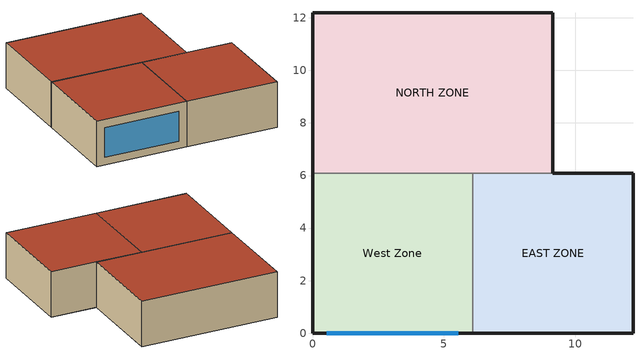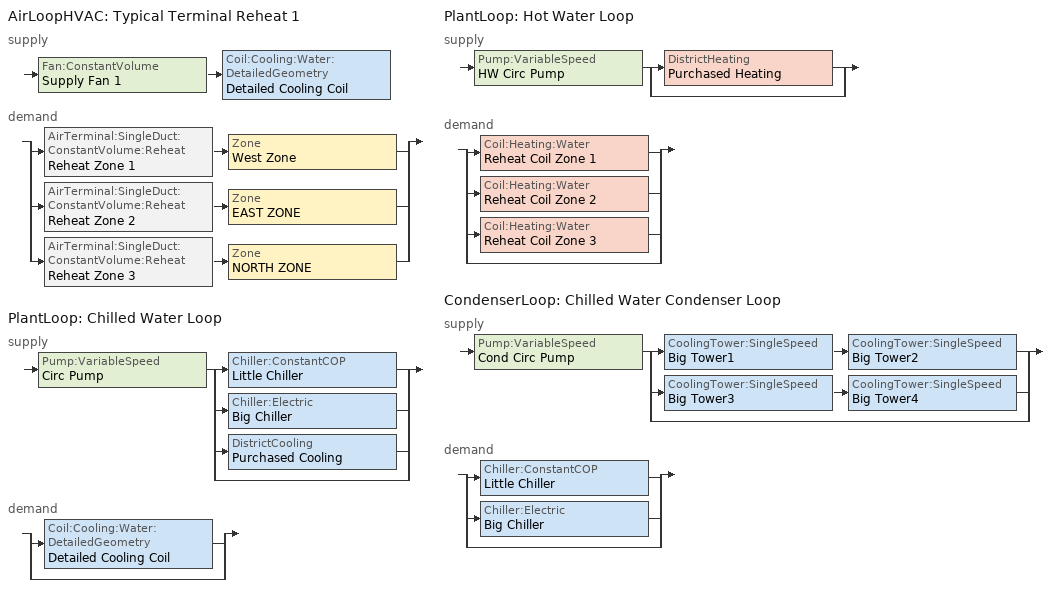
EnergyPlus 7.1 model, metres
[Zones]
West Zone
 floor adiabatic (FLOOR SLAB 8 IN): 0,0 0,6.1 6.1,6.1 6.1,0 z0
 wall outside (EXTWALL80): 0,6.1 0,0 6.1,0 z0:3.05
 wall to NORTH ZONE (PARTITION06): 6.1,6.1 0,6.1 z0:3.05
 wall to EAST ZONE (PARTITION06): 6.1,0 6.1,6.1 z0:3.05
 window (WIN-CON-LIGHT): 0.55,0 5.55,0 z0.5:2.5
 roof outside (ROOF34): 0,6.1 0,0 6.1,0 6.1,6.1 z3.05
EAST ZONE
 floor adiabatic (FLOOR SLAB 8 IN): 6.1,0 6.1,6.1 12.19,6.1 12.19,0 z0
 wall outside (EXTWALL80): 6.1,0 12.19,0 12.19,6.1 9.14,6.1 z0:3.05
 wall to NORTH ZONE (PARTITION06): 9.14,6.1 6.1,6.1 z0:3.05
 roof outside (ROOF34): 6.1,6.1 6.1,0 12.19,0 12.19,6.1 z3.05
NORTH ZONE
 floor adiabatic (FLOOR SLAB 8 IN): 0,6.1 0,12.19 9.14,12.19 9.14,6.1 z0
 wall outside (EXTWALL80): 9.14,6.1 9.14,12.19 0,12.19 0,6.1 z0:3.05
 roof outside (ROOF34): 0,12.19 0,6.1 9.14,6.1 9.14,12.19 z3.05
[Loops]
AirLoopHVAC 'Typical Terminal Reheat 1'
 supply: Fan:ConstantVolume 'Supply Fan 1' > Coil:Cooling:Water:DetailedGeometry 'Detailed Cooling Coil'
 demand: split
  | AirTerminal:SingleDuct:ConstantVolume:Reheat 'Reheat Zone 1' > Zone 'West Zone'
  | AirTerminal:SingleDuct:ConstantVolume:Reheat 'Reheat Zone 2' > Zone 'EAST ZONE'
  | AirTerminal:SingleDuct:ConstantVolume:Reheat 'Reheat Zone 3' > Zone 'NORTH ZONE'
PlantLoop 'Chilled Water Loop'
 supply: Pump:VariableSpeed 'Circ Pump' > split
  | Chiller:ConstantCOP 'Little Chiller'
  | Chiller:Electric 'Big Chiller'
  | DistrictCooling 'Purchased Cooling'
  | bypass
 demand: split
  | Coil:Cooling:Water:DetailedGeometry 'Detailed Cooling Coil'
  | bypass
PlantLoop 'Hot Water Loop'
 supply: Pump:VariableSpeed 'HW Circ Pump' > split
  | DistrictHeating 'Purchased Heating'
  | bypass
 demand: split
  | Coil:Heating:Water 'Reheat Coil Zone 1'
  | Coil:Heating:Water 'Reheat Coil Zone 2'
  | Coil:Heating:Water 'Reheat Coil Zone 3'
  | bypass
CondenserLoop 'Chilled Water Condenser Loop'
 supply: Pump:VariableSpeed 'Cond Circ Pump' > split
  | CoolingTower:SingleSpeed 'Big Tower1' > CoolingTower:SingleSpeed 'Big Tower2'
  | CoolingTower:SingleSpeed 'Big Tower3' > CoolingTower:SingleSpeed 'Big Tower4'
  | bypass
 demand: split
  | Chiller:ConstantCOP 'Little Chiller'
  | Chiller:Electric 'Big Chiller'
  | bypass
[Building]
NONE: North Axis {deg}=0; Terrain=Suburbs; Loads Convergence Tolerance Value=0.04; Temperature Convergence Tolerance Value {deltaC}=0.4; Solar Distribution=FullInteriorAndExterior; Maximum Number of Warmup Days=25; Minimum Number of Warmup Days=6
[Site:Location]
TAMPA_INTL_AIRPORT_FL_USA Design_Conditions: Latitude {deg}=27.97; Longitude {deg}=-82.53; Time Zone {hr}=-5; Elevation {m}=3
[SizingPeriod:DesignDay] Day of Month=21; Humidity Condition Type=Wetbulb; Barometric Pressure {Pa}=101289; Rain Indicator=No; Snow Indicator=No; Daylight Saving Time Indicator=No; Solar Model Indicator=ASHRAEClearSky
Name | Month | Day Type | Maximum Dry-Bulb Temperature {C} | Daily Dry-Bulb Temperature Range {deltaC} | Wetbulb or DewPoint at Maximum Dry-Bulb {C} | Wind Speed {m/s} | Wind Direction {deg} | Sky Clearness
TAMPA_INTL_AIRPORT_FL_USA Heating 99.6% Conditions | 1 | WinterDesignDay | 2.2 | 0 | 2.2 | 3.5 | 20 | 0
TAMPA_INTL_AIRPORT_FL_USA Cooling .4% Conditions DB=>MWB | 7 | SummerDesignDay | 33.6 | 8.3 | 25.1 | 4.4 | 270 | 1
TAMPA_INTL_AIRPORT_FL_USA Cooling 1% Conditions DB=>MWB | 7 | SummerDesignDay | 32.9 | 8.3 | 25.1 | 4.4 | 270 | 1
TAMPA_INTL_AIRPORT_FL_USA Cooling 2% Conditions DB=>MWB | 7 | SummerDesignDay | 32.3 | 8.3 | 24.9 | 4.4 | 270 | 1
TAMPA_INTL_AIRPORT_FL_USA Cooling .4% Conditions WB=>MDB | 7 | SummerDesignDay | 31.2 | 8.3 | 26.7 | 4.4 | 270 | 1
TAMPA_INTL_AIRPORT_FL_USA Cooling 1% Conditions WB=>MDB | 7 | SummerDesignDay | 31.2 | 8.3 | 26.2 | 4.4 | 270 | 1
TAMPA_INTL_AIRPORT_FL_USA Cooling 2% Conditions WB=>MDB | 7 | SummerDesignDay | 30.7 | 8.3 | 25.8 | 4.4 | 270 | 1
TAMPA_INTL_AIRPORT_FL_USA Cooling .4% Conditions DP=>MDB | 7 | SummerDesignDay | 29.2 | 8.3 | 26.3 | 4.4 | 270 | 1
TAMPA_INTL_AIRPORT_FL_USA Cooling 1% Conditions DP=>MDB | 7 | SummerDesignDay | 28.7 | 8.3 | 25.89 | 4.4 | 270 | 1
TAMPA_INTL_AIRPORT_FL_USA Cooling 2% Conditions DP=>MDB | 7 | SummerDesignDay | 28.5 | 8.3 | 25.55 | 4.4 | 270 | 1
[Site:GroundTemperature:BuildingSurface]
20.03, 20.03, 20.13, 20.3, 20.43, 20.52, 20.62, 20.77, 20.78, 20.55, 20.44, 20.2
[Material] Thermal Absorptance=0.9
Name | Roughness | Thickness {m} | Conductivity {W/m-K} | Density {kg/m3} | Specific Heat {J/kg-K} | Solar Absorptance | Visible Absorptance
A1 - 1 IN STUCCO | Smooth | 0.0253898 | 0.691831 | 1858.142 | 836.8 | 0.92 | 0.92
C4 - 4 IN COMMON BRICK | Rough | 0.101498 | 0.726422 | 1922.216 | 836.8 | 0.76 | 0.76
E1 - 3 / 4 IN PLASTER OR GYP BOARD | Smooth | 0.01905 | 0.726422 | 1601.846 | 836.8 | 0.92 | 0.92
C6 - 8 IN CLAY TILE | Smooth | 0.203302 | 0.570761 | 1121.292 | 836.8 | 0.82 | 0.82
C10 - 8 IN HW CONCRETE | MediumRough | 0.203302 | 1.729577 | 2242.585 | 836.8 | 0.65 | 0.65
E2 - 1 / 2 IN SLAG OR STONE | Rough | 0.0127102 | 1.435549 | 881.0155 | 1673.6 | 0.55 | 0.55
E3 - 3 / 8 IN FELT AND MEMBRANE | Rough | 0.00954024 | 0.190253 | 1121.292 | 1673.6 | 0.75 | 0.75
B5 - 1 IN DENSE INSULATION | VeryRough | 0.0253898 | 0.0432394 | 91.30524 | 836.8 | 0.5 | 0.5
C12 - 2 IN HW CONCRETE | MediumRough | 0.0509016 | 1.729577 | 2242.585 | 836.8 | 0.65 | 0.65
[WindowMaterial:Glazing]
WIN-LAY-GLASS-LIGHT: Optical Data Type=SpectralAverage; Thickness {m}=0.003; Solar Transmittance at Normal Incidence=0.9; Front Side Solar Reflectance at Normal Incidence=0.031; Back Side Solar Reflectance at Normal Incidence=0.031; Visible Transmittance at Normal Incidence=0.9; Front Side Visible Reflectance at Normal Incidence=0.05; Back Side Visible Reflectance at Normal Incidence=0.05; Infrared Transmittance at Normal Incidence=0; Front Side Infrared Hemispherical Emissivity=0.84; Back Side Infrared Hemispherical Emissivity=0.84; Conductivity {W/m-K}=0.9
[Construction]
EXTWALL80: A1 - 1 IN STUCCO, C4 - 4 IN COMMON BRICK, E1 - 3 / 4 IN PLASTER OR GYP BOARD
PARTITION06: E1 - 3 / 4 IN PLASTER OR GYP BOARD, C6 - 8 IN CLAY TILE, E1 - 3 / 4 IN PLASTER OR GYP BOARD
FLOOR SLAB 8 IN: C10 - 8 IN HW CONCRETE
ROOF34: E2 - 1 / 2 IN SLAG OR STONE, E3 - 3 / 8 IN FELT AND MEMBRANE, B5 - 1 IN DENSE INSULATION, C12 - 2 IN HW CONCRETE
WIN-CON-LIGHT: WIN-LAY-GLASS-LIGHT
[Zone] Type=1; Multiplier=1; Ceiling Height {m}=autocalculate; Volume {m3}=autocalculate
West Zone; EAST ZONE; NORTH ZONE
[People] Number of People Schedule=OFFICE OCCUPANCY; Number of People Calculation Method=people; Fraction Radiant=0.3; Activity Level Schedule=Activity Sch; Carbon Dioxide Generation Rate {m3/s-W}=3.82E-8; Mean Radiant Temperature Calculation Type=zoneaveraged; Work Efficiency Schedule=Work Eff Sch; Clothing Insulation Schedule=Clothing Sch; Air Velocity Schedule=Air Velo Sch; Thermal Comfort Model 1 Type=FANGER
Name | Zone or ZoneList | Number of People
West Zone | West Zone | 3
EAST ZONE | EAST ZONE | 3
NORTH ZONE | NORTH ZONE | 4
[ElectricEquipment] Schedule=INTERMITTENT; Design Level Calculation Method=EquipmentLevel; Fraction Latent=0; Fraction Radiant=0.3; Fraction Lost=0
Name | Zone or ZoneList | Design Level {W}
West Zone ElecEq 1 | West Zone | 2928.751
EAST ZONE ElecEq 1 | EAST ZONE | 1464.375
NORTH ZONE ElecEq 1 | NORTH ZONE | 2928.751
[Lights] Schedule=OFFICE LIGHTING; Design Level Calculation Method=LightingLevel; Return Air Fraction=0; Fraction Radiant=0.2; Fraction Visible=0.2; Fraction Replaceable=0
Name | Zone or ZoneList | Lighting Level {W}
EAST ZONE Lights 1 | EAST ZONE | 1464.375
NORTH ZONE Lights 1 | NORTH ZONE | 878.6252
[AirLoopHVAC]
Typical Terminal Reheat 1: Design Supply Air Flow Rate {m3/s}=1.3
[AvailabilityManager:Scheduled]
Reheat System 1 Avail: Schedule=FanAndCoilAvailSched
[PlantLoop] Fluid Type=Water; Minimum Loop Flow Rate {m3/s}=0; Plant Loop Volume {m3}=autocalculate; Load Distribution Scheme=Optimal
Name | Plant Equipment Operation Scheme | Maximum Loop Temperature {C} | Minimum Loop Temperature {C} | Maximum Loop Flow Rate {m3/s}
Chilled Water Loop | CW Loop Operation | 98 | 1 | 0.0011
Hot Water Loop | Hot Loop Operation | 100 | 10 | 0.0043
[SetpointManager:Scheduled] Control Variable=Temperature
Name | Schedule | Setpoint Node or NodeList
Chilled Water Loop Setpoint Manager | CW Loop Temp Schedule | Chilled Water Loop Setpoint Node List
Big Chiller Setpoint Manager | CW Loop Temp Schedule | Big Chiller Outlet Node
Little Chiller Setpoint Manager | CW Loop Temp Schedule | Little Chiller Outlet Node
Hot Water Loop Setpoint Manager | HW Loop Temp Schedule | Hot Water Loop Setpoint Node List
Supply Air Temp Manager | Seasonal Reset Supply Air Temp Sch | Supply Air Temp Nodes
[PlantEquipmentOperationSchemes]
Name | Control Scheme 1 | Control Scheme 1 Schedule | Control Scheme 2 | Control Scheme 2 Schedule
CW Loop Operation | Peak Operation | On Peak | Peak Operation | Off Peak
Hot Loop Operation | Purchased Only | ON
[PlantEquipmentOperation:CoolingLoad] Load Range 1 Lower Limit {W}=0; Range 1 Equipment List=Electric Only
Name | Load Range 1 Upper Limit {W}
Peak Operation | 500000
Off Peak Operation | 900000
[PlantEquipmentList]
Chiller Plant; Electric Only: Big Chiller
Chiller Plant and Purchased: Big Chiller, Purchased Cooling
Purchased Only: Purchased Cooling
All Chillers: Big Chiller, Little Chiller
heating plant: Purchased Heating
[DistrictCooling]
Purchased Cooling: Nominal Capacity {W}=680000
[Chiller:Electric]
Big Chiller: Condenser Type=WaterCooled; Nominal Capacity {W}=100000; Nominal COP {W/W}=2.75; Minimum Part Load Ratio=.15; Maximum Part Load Ratio=1; Optimum Part Load Ratio=.65; Design Condenser Inlet Temperature {C}=29.44; Temperature Rise Coefficient=2.682759; Design Chilled Water Outlet Temperature {C}=6.667; Design Chilled Water Flow Rate {m3/s}=0.0011; Design Condenser Fluid Flow Rate {m3/s}=0.0011; Coefficient 1 of Capacity Ratio Curve=0.944836; Coefficient 2 of Capacity Ratio Curve=-0.0570088; Coefficient 3 of Capacity Ratio Curve=-0.00185486; Coefficient 1 of Power Ratio Curve=1.907846; Coefficient 2 of Power Ratio Curve=-1.20499; Coefficient 3 of Power Ratio Curve=0.263462; Coefficient 1 of Full Load Ratio Curve=0.03303; Coefficient 2 of Full Load Ratio Curve=0.6852; Coefficient 3 of Full Load Ratio Curve=0.2818; Chilled Water Outlet Temperature Lower Limit {C}=5; Chiller Flow Mode=VariableFlow
[Chiller:ConstantCOP]
Little Chiller: Nominal Capacity {W}=25000; Nominal COP {W/W}=2.5; Design Chilled Water Flow Rate {m3/s}=0.0011; Design Condenser Water Flow Rate {m3/s}=0.0011; Condenser Type=WaterCooled; Chiller Flow Mode=VariableFlow
[Pump:VariableSpeed] Rated Pump Head {Pa}=300000; Motor Efficiency=.87; Fraction of Motor Inefficiencies to Fluid Stream=0; Coefficient 1 of the Part Load Performance Curve=0; Coefficient 2 of the Part Load Performance Curve=1; Coefficient 3 of the Part Load Performance Curve=0; Coefficient 4 of the Part Load Performance Curve=0; Minimum Flow Rate {m3/s}=0; Pump Control Type=INTERMITTENT
Name | Rated Flow Rate {m3/s} | Rated Power Consumption {W}
Circ Pump; Cond Circ Pump | .0011 | 500
HW Circ Pump | .0043 | 2000
[CondenserLoop]
Chilled Water Condenser Loop: Fluid Type=Water; Condenser Equipment Operation Scheme=Tower Loop Operation; Maximum Loop Temperature {C}=80; Minimum Loop Temperature {C}=10; Maximum Loop Flow Rate {m3/s}=0.0011; Minimum Loop Flow Rate {m3/s}=0; Condenser Loop Volume {m3}=autocalculate; Load Distribution Scheme=Sequential
[SetpointManager:FollowOutdoorAirTemperature]
MyCondenserControl: Control Variable=Temperature; Reference Temperature Type=OutdoorAirWetBulb; Offset Temperature Difference {deltaC}=0; Maximum Setpoint Temperature {C}=80; Minimum Setpoint Temperature {C}=10; Setpoint Node or NodeList=Condenser Supply Outlet Node
[CondenserEquipmentOperationSchemes]
Tower Loop Operation: Control Scheme 1=Year Round Tower Operation; Control Scheme 1 Schedule=ON
[PlantEquipmentOperation:OutdoorWetBulbDifference]
Year Round Tower Operation: Wet-Bulb Temperature Difference Range 1 Lower Limit {deltaC}=0; Wet-Bulb Temperature Difference Range 1 Upper Limit {deltaC}=5; Range 1 Equipment List=Towers1; Wet-Bulb Temperature Difference Range 2 Lower Limit {deltaC}=5; Wet-Bulb Temperature Difference Range 2 Upper Limit {deltaC}=80; Range 2 Equipment List=Towers2
[CondenserEquipmentList]
Towers1: Big Tower1, Big Tower2
Towers2: Big Tower3, Big Tower4
[CoolingTower:SingleSpeed] Design Water Flow Rate {m3/s}=.0011; Air Flow Rate in Free Convection Regime {m3/s}=0; U-Factor Times Area Value at Free Convection Air Flow Rate {W/K}=0; Performance Input Method=UFactorTimesAreaAndDesignWaterFlowRate
Name | Design Air Flow Rate {m3/s} | Fan Power at Design Air Flow Rate {W} | U-Factor Times Area Value at Design Air Flow Rate {W/K}
Big Tower1 | 16 | 1000 | 250
Big Tower2; Big Tower4 | 8 | 500 | 175
Big Tower3 | 16 | 500 | 250
[PlantEquipmentOperation:HeatingLoad]
Purchased Only: Load Range 1 Lower Limit {W}=0; Load Range 1 Upper Limit {W}=1000000; Range 1 Equipment List=heating plant
[DistrictHeating]
Purchased Heating: Nominal Capacity {W}=1000000
[ZoneControl:Thermostat] Control Type Schedule=Zone Control Type Sched; Control 1=Heating Setpoint with SB; Control 2=Cooling Setpoint with SB
Name | Zone or ZoneList
Zone 1 Thermostat | West Zone
Zone 2 Thermostat | EAST ZONE
Zone 3 Thermostat | NORTH ZONE
[ThermostatSetpoint:SingleHeating]
Heating Setpoint with SB: Setpoint Temperature Schedule=Heating Setpoints
[ThermostatSetpoint:SingleCooling]
Cooling Setpoint with SB: Setpoint Temperature Schedule=Cooling Setpoints
[Zone equipment]
West Zone: Reheat Zone 1
EAST ZONE: Reheat Zone 2
NORTH ZONE: Reheat Zone 3
[Fan:ConstantVolume]
Supply Fan 1: Availability Schedule=FanAndCoilAvailSched; Fan Efficiency=0.7; Pressure Rise {Pa}=600; Maximum Flow Rate {m3/s}=1.3; Motor Efficiency=0.9; Motor In Airstream Fraction=1
[Coil:Cooling:Water:DetailedGeometry]
Detailed Cooling Coil: Availability Schedule=CoolingCoilAvailSched; Maximum Water Flow Rate {m3/s}=0.0011; Tube Outside Surface Area {m2}=6.23816; Total Tube Inside Area {m2}=6.20007; Fin Surface Area {m2}=101.716; Minimum Airflow Area {m2}=0.810606; Coil Depth {m}=0.165098; Fin Diameter {m}=0.435072; Fin Thickness {m}=0.00149998; Tube Inside Diameter {m}=0.01445; Tube Outside Diameter {m}=0.0158798; Tube Thermal Conductivity {W/m-K}=385.765; Fin Thermal Conductivity {W/m-K}=203.883; Fin Spacing {m}=0.00181429; Tube Depth Spacing {m}=0.0258998; Number of Tube Rows=6; Number of Tubes per Row=16
[AirTerminal:SingleDuct:ConstantVolume:Reheat] Availability Schedule=FanAndCoilAvailSched; Minimum Hot Water or Steam Flow Rate {m3/s}=0; Convergence Tolerance=0.001
Name | Maximum Air Flow Rate {m3/s} | Reheat Coil | Maximum Hot Water or Steam Flow Rate {m3/s}
Reheat Zone 1 | 0.47 | Reheat Coil Zone 1 | 0.0013
Reheat Zone 2 | 0.36 | Reheat Coil Zone 2 | 0.0012
Reheat Zone 3 | 0.47 | Reheat Coil Zone 3 | 0.0013
[Coil:Heating:Water] Availability Schedule=FanAndCoilAvailSched; U-Factor Times Area Value {W/K}=400; Performance Input Method=UFactorTimesAreaAndDesignWaterFlowRate; Rated Capacity {W}=autosize; Rated Inlet Water Temperature {C}=82.2; Rated Inlet Air Temperature {C}=16.6; Rated Outlet Water Temperature {C}=71.1; Rated Outlet Air Temperature {C}=32.2
Name | Maximum Water Flow Rate {m3/s}
Reheat Coil Zone 1 | 0.0013
Reheat Coil Zone 2 | 0.0012
Reheat Coil Zone 3 | 0.0018
[Controller:WaterCoil]
Main Cooling Coil Controller: Control Variable=Temperature; Action=Reverse; Actuator Variable=FLOW; Controller Convergence Tolerance {deltaC}=0.1; Maximum Actuated Flow {m3/s}=0.0011; Minimum Actuated Flow {m3/s}=0
[Schedule:Compact]
Activity Sch: Through: 12/31, For: AllDays, Until: 24:00, 131.8
Work Eff Sch: Through: 12/31, For: AllDays, Until: 24:00, 0
Clothing Sch; ON: Through: 12/31, For: AllDays, Until: 24:00, 1
Air Velo Sch: Through: 12/31, For: AllDays, Until: 24:00, 0.137
OFFICE OCCUPANCY: Through: 12/31, For: WeekDays SummerDesignDay WinterDesignDay, Until: 6:00, 0, Until: 7:00, 0.1, Until: 8:00, 0.5, Until: 12:00, 1, Until: 13:00, 0.5, Until: 16:00, 1, Until: 17:00, 0.5, Until: 18:00, 0.1, Until: 24:00, 0, For: AllOtherDays, Until: 24:00, 0
INTERMITTENT: Through: 12/31, For: WeekDays SummerDesignDay WinterDesignDay, Until: 8:00, 0, Until: 18:00, 1, Until: 24:00, 0, For: AllOtherDays, Until: 24:00, 0
OFFICE LIGHTING: Through: 12/31, For: WeekDays SummerDesignDay WinterDesignDay, Until: 6:00, 0.05, Until: 7:00, 0.2, Until: 17:00, 1, Until: 18:00, 0.5, Until: 24:00, 0.05, For: AllOtherDays, Until: 24:00, 0.05
On Peak: Through: 12/31, For: AllDays, Until:  9:00, 0, Until: 18:00, 1, Until: 24:00, 0
Off Peak: Through: 12/31, For: AllDays, Until: 9:00, 1, Until: 18:00, 0, Until: 24:00, 1
Seasonal Reset Supply Air Temp Sch: Through: 3/31, For: AllDays, Until: 24:00, 16, Through: 9/30, For: AllDays, Until: 24:00, 13, Through: 12/31, For: AllDays, Until: 24:00, 16
CW Loop Temp Schedule: Through: 12/31, For: AllDays, Until: 24:00, 6.67
HW Loop Temp Schedule: Through: 12/31, For: AllDays, Until: 24:00, 60
FanAndCoilAvailSched: Through: 3/31, For: AllDays, Until: 24:00, 1, Through: 9/30, For: WeekDays SummerDesignDay, Until: 7:00, 0, Until: 17:00, 1, Until: 24:00, 0, For: WinterDesignDay, Until: 24:00, 0, For: AllOtherDays, Until: 24:00, 0, Through: 12/31, For: AllDays, Until: 24:00, 1
CoolingCoilAvailSched: Through: 3/31, For: AllDays, Until: 24:00, 0, Through: 9/30, For: WeekDays SummerDesignDay, Until: 7:00, 0, Until: 17:00, 1, Until: 24:00, 0, For: WinterDesignDay, Until: 24:00, 0, For: AllOtherDays, Until: 24:00, 0, Through: 12/31, For: AllDays, Until: 24:00, 0
Heating Setpoints: Through: 12/31, For: AllDays, Until:  7:00, 15, Until: 17:00, 20, Until: 24:00, 15
Cooling Setpoints: Through: 12/31, For: AllDays, Until:  7:00, 30, Until: 17:00, 24, Until: 24:00, 30
Zone Control Type Sched: Through: 3/31, For: AllDays, Until: 24:00, 1, Through: 9/30, For: AllDays, Until: 24:00, 2, Through: 12/31, For: AllDays, Until: 24:00, 1
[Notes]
CoolingTowerWithDeltaTempOp -- started off from CoolingTower.idf
Basic file description:  1 story building divided into 3 interior conditioned zones. Roof with no plenum.
No ground contact with floor.
Highlights:              Example of single speed cooling tower. 4 single speed cooling towers provides
staged operation for varying condenser load. Tower control used OUTDOOR WETBULB
TEMPERATURE DIFFERENCE BASED OPERATION
Simulation Location/Run: TAMPA_INTL_AIRPORT_FL_USA Design_Conditions, 11 design days, 2 run periods,
Run Control executes the design days only.
Location:                Tampa, IL
Design Days:             TAMPA_INTL_AIRPORT_FL_USA Heating 99.6%, MaxDB=   2.20
TAMPA_INTL_AIRPORT_FL_USA Cooling (DB=>MWB) .4%, MaxDB=  33.60 MWB=  25.10
Run Period (Weather File): Winter 1/14, Summer 7/7, TAMPA_INTL_AIRPORT_FL_USA Design_Conditions
Run Control:             No Zone or System sizing required (design days only, see RUN CONTROL object)
Building: Single floor rectangular L-shaped building 40 ft south wall, 40 ft west wall, zone height 10 feet.
There is a single window in the West Zone south wall. The walls are 1 in stucco over 4 in common brick
and gypboard. The roof is a built up roof with 1/2 in stone over 3/8 in felt over 1 in dense insulation
supported by 2 in heavy weight concrete. The window is single pane 3mm clear.
The window to wall ratio is approxomately 0.07.
The building is oriented due north.
Floor Area:        130.1 m2 (1403 ft2)
Number of Stories: 1
Zone Description Details:
|       West         |         East           |    window = *
Internal gains description:     ZONE West      - lighting is 0 watts, equip is 2928.751 watts, 3 occupants
Internal gains description:     ZONE North     - lighting is 878.6252 watts, equip is 2928.751 watts, 4 occupants
Internal gains description:     ZONE East      - lighting is 1464.375 watts, equip is 1464.375 watts, 3 occupants
Interzone Surfaces:             3 interzone surfaces (see diagram)
Internal Mass:                  None
Windows:                        1 - single pane clear 3mm glass
Detached Shading:               None
Daylight:                       None
Natural Ventilation:            None
Compact Schedules:              Yes
Solair Distribution:            FullInteriorAndExterior
HVAC:                           3 zone terminal reheat system using single constant volume air loop. Central chilled
water coil scheduled to provide 16 C winter and 13 C summer supply air temperature.
Terminal reheat coils trim supply air temperature to meet zone thermostat set point.
Thermostat setting at 20 C in winter with 15 C set back temperature, 24 C in summer
with 30 C set back temperature. Cooling coil off in winter, reheat coil on all year.
Zonal Equipment:                AirTerminal:SingleDuct:ConstantVolume:Reheat
Central Air Handling Equipment: Yes
System Equipment Autosize:      No (chilled water, condenser, and hot water loop volumes are autosized)
Purchased Cooling:              No
Purchased Heating:              No
Purchased Chilled Water:        Yes (only used if alternate priority control equipment list is selected)
Purchased Hot Water:            Yes
Coils:                          Coil:Cooling:Water:DetailedGeometry
Pumps:                          Pump:VariableSpeed
Boilers:                        None
Chillers:                       Chiller:Electric (PlantEquipmentOperation:CoolingLoad set up for electric chiller only)
DistrictCooling may be used if desiredby changing priority control equipment
list name in PlantEquipmentOperation:CoolingLoad object.
Towers:                         4 ea. CoolingTower:SingleSpeed in series.
Capacity is determined using UA and Design Water Flow Rate method
Standard Reports:               None
Timestep or Hourly Variables:   Timestep
Time bins Report:               None
HTML Report:                    None
Environmental Emissions:        None
Utility Tariffs:                None
